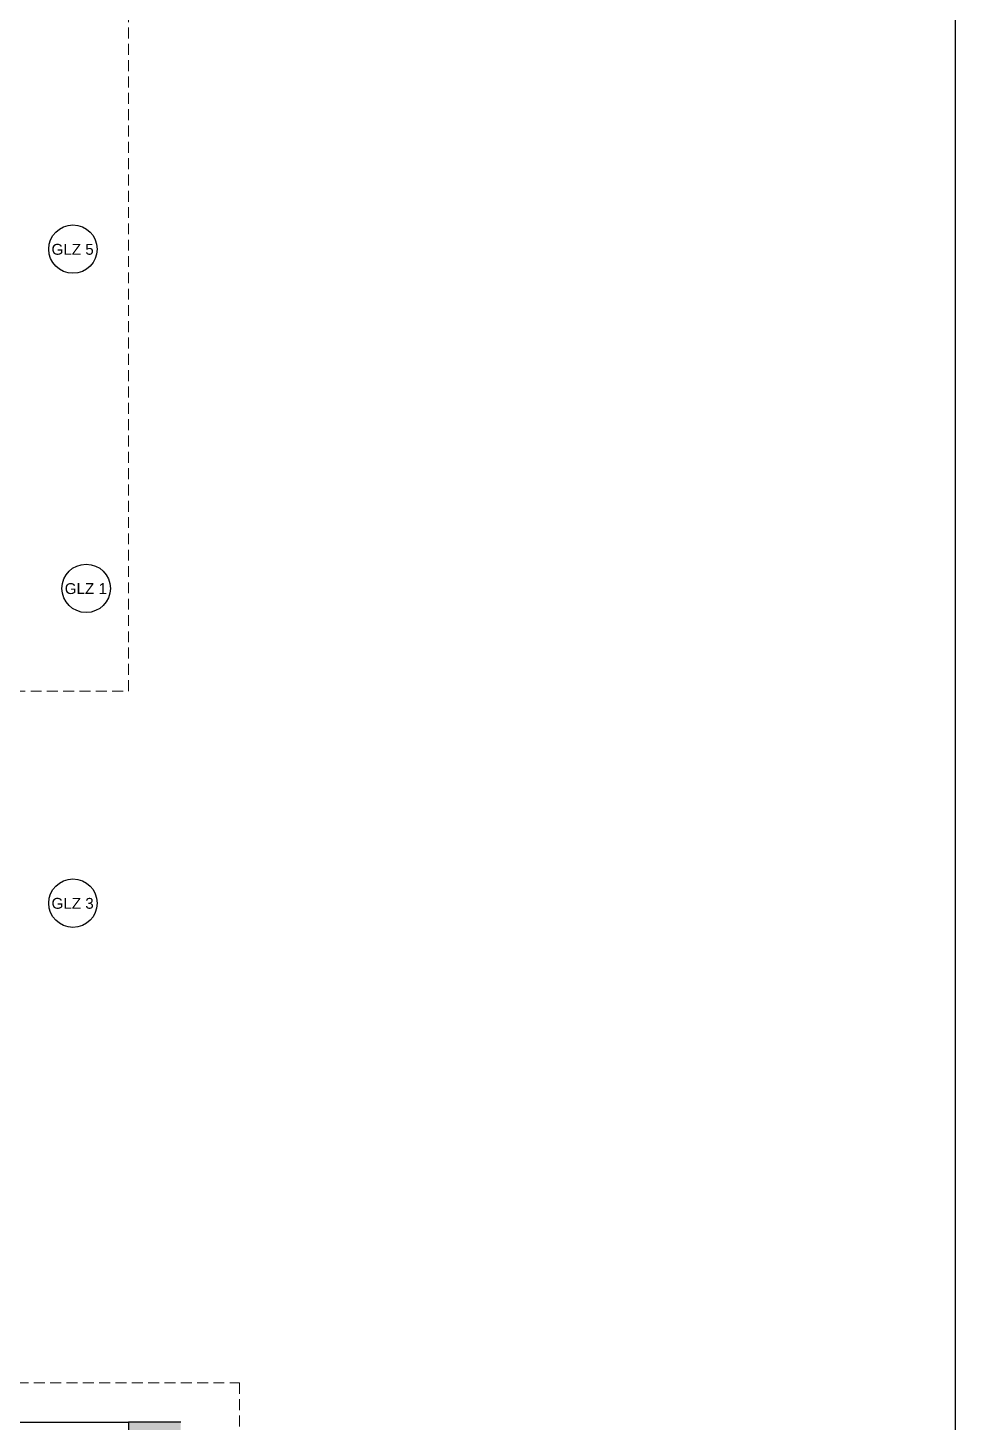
# Model space of a CAD drawing. Header units: inches. Extents: x 211391 to 214260, y -106888 to -102532.
# Drawn here: x 213834 to 214260, y -104260 to -103619 of the extents above; entities that cross this region are included whole.
import ezdxf

# ---------------------------------------------------------------- set-up
doc = ezdxf.new("R2010")
doc.units = ezdxf.units.IN
doc.header["$MEASUREMENT"] = 0
doc.linetypes.add('HIDDEN', pattern=[0.375, 0.25, -0.125])
doc.layers.get('0').update_dxf_attribs({"color": 4})
for name, color, linetype, lineweight in [('DIM', 1, 'Continuous', 9), ('HATCH', 251, 'Continuous', 13), ('HIDDEN', 8, 'Continuous', 13), ('WALL', 5, 'Continuous', 25), ('WORKING', 1, 'Continuous', 9)]:
    doc.layers.add(name, color=color, linetype=linetype, lineweight=lineweight)
doc.styles.add('STYLE1', font='arial.ttf', dxfattribs={"height": 8})

# ---------------------------------------------------------------- blocks, each defined once
blk = doc.blocks.new('75ik')
at = {"layer": 'Defpoints'}
blk.add_circle((212328.62, -103876.79), 11.12, dxfattribs=at)
at = {"layer": 'Defpoints', "insert": (212339.38, -103874.39), "char_height": 5, "attachment_point": 3, "style": 'STYLE1'}
blk.add_mtext_dynamic_manual_height_columns('\\A1;\\pxqc;GLZ 1', width=21.8376, gutter_width=70, heights=[-5.17], dxfattribs=at)
blk = doc.blocks.new('76ik')
at = {"layer": 'Defpoints'}
blk.add_circle((212328.62, -104021.49), 11.12, dxfattribs=at)
at = {"layer": 'Defpoints', "insert": (212339.38, -104019.08), "char_height": 5, "attachment_point": 3, "style": 'STYLE1'}
blk.add_mtext_dynamic_manual_height_columns('\\A1;\\pxqc;GLZ 3', width=21.8376, gutter_width=70, heights=[-5.17], dxfattribs=at)
blk = doc.blocks.new('67k')
at = {"layer": 'Defpoints'}
blk.add_circle((212328.62, -103720.85), 11.12, dxfattribs=at)
at = {"layer": 'Defpoints', "insert": (212339.38, -103718.44), "char_height": 5, "attachment_point": 3, "style": 'STYLE1'}
blk.add_mtext_dynamic_manual_height_columns('\\A1;\\pxqc;GLZ 5', width=21.8376, gutter_width=70, heights=[-5.17], dxfattribs=at)

msp = doc.modelspace()

# ---------------------------------------------------------------- hatches: boundary and pattern name
at = {"layer": 'HATCH'}
h = msp.add_hatch(color=251, dxfattribs=at)
h.dxf.hatch_style = 1
h.paths.add_polyline_path([(213903.89, -104260.04), (213879.89, -104260.04), (213879.89, -104269.04), (213903.89, -104269.04)])

# ---------------------------------------------------------------- linework, layer by layer
at = {"ltscale": 15}
msp.add_lwpolyline([(213001.96, -103568.22), (214259.76, -103568.22), (214259.76, -105030.12), (213001.96, -105030.12)], close=True, dxfattribs=at)
at = {"layer": 'HIDDEN', "linetype": 'HIDDEN', "ltscale": 20}
for points in [[(213819.89, -103924.04), (213879.89, -103924.04), (213879.89, -103600.04), (213570.89, -103600.04), (213570.89, -103621.04)], [(213783.89, -104260.04), (213783.89, -104242.04), (213930.89, -104242.04), (213930.89, -104512.04), (213798.89, -104512.04)]]:
    msp.add_lwpolyline(points, dxfattribs=at)
at = {"layer": 'WALL'}
for p, q in [((213810.89, -104260.04), (213879.89, -104260.04)), ((213903.89, -104260.04), (213879.89, -104260.04)), ((213879.89, -104260.04), (213879.89, -104269.04))]:
    msp.add_line(p, q, dxfattribs=at)

# ---------------------------------------------------------------- block references
at = {"layer": 'DIM'}
for name in ['67k', '76ik']:
    msp.add_blockref(name, (1525.7, 0), dxfattribs=at)
at = {"layer": 'WORKING'}
msp.add_blockref('75ik', (1531.78, 0), dxfattribs=at)

doc.saveas('drawing.dxf')
